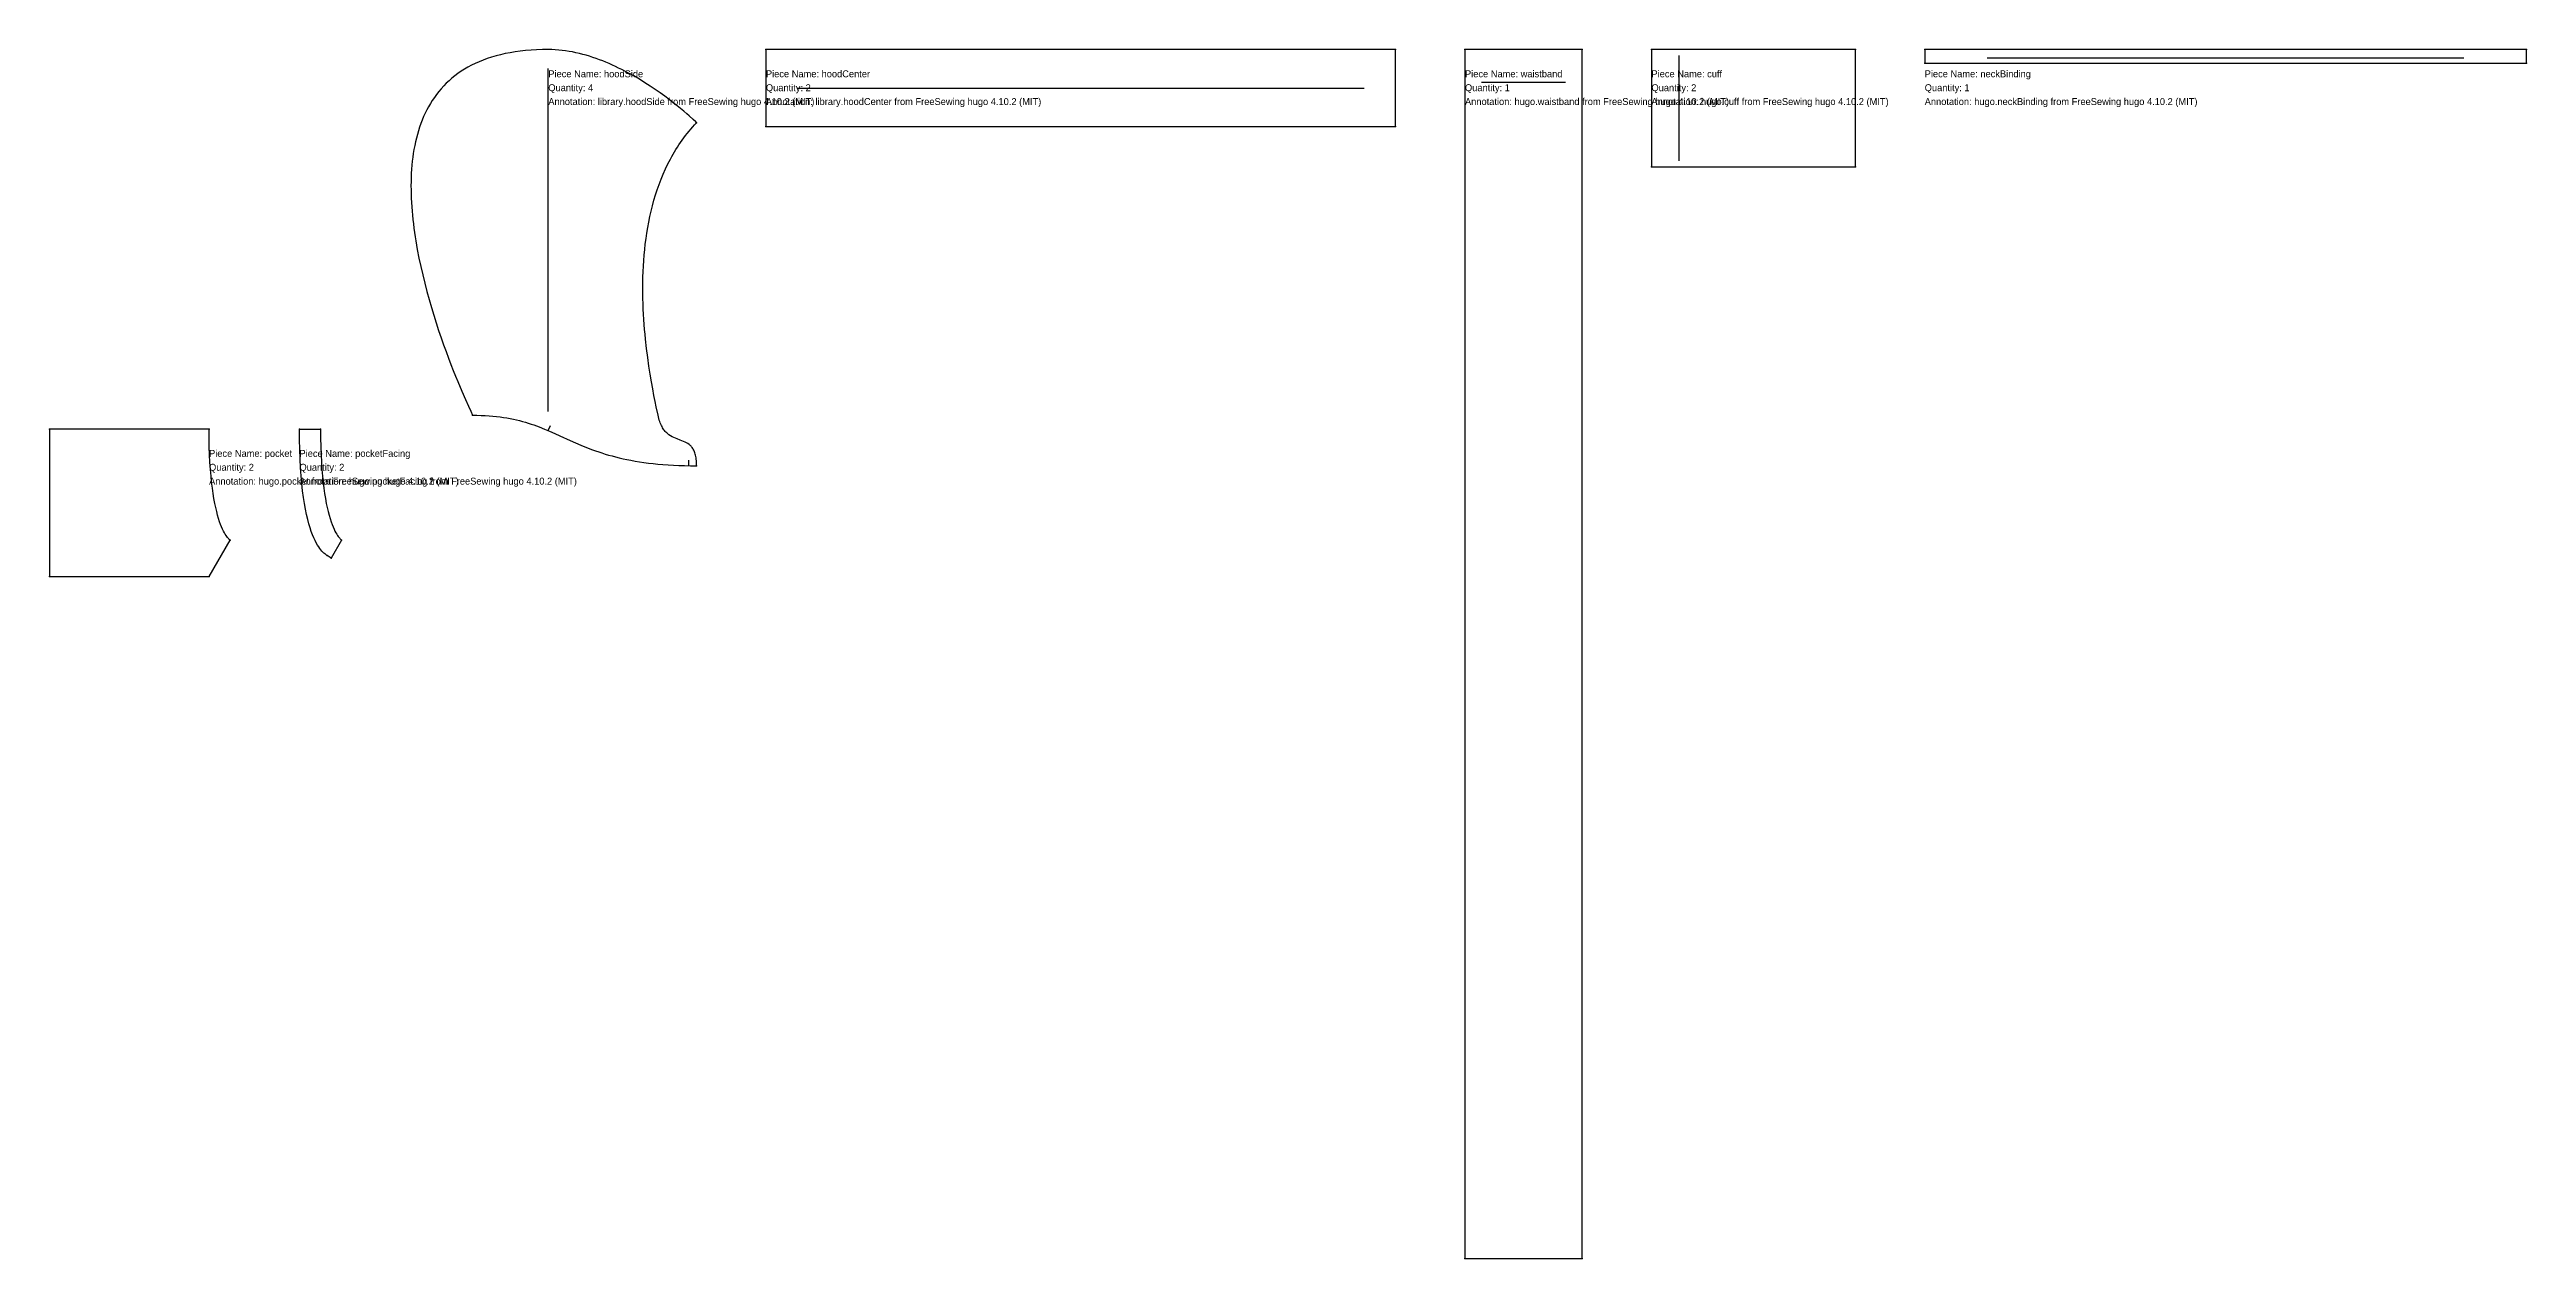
# Model space of a CAD drawing. Header units: millimetres. Extents: x 0 to 2717, y -871 to 157.
# Drawn here: x 932 to 2717, y -871 to 0 of the extents above; entities that cross this region are included whole.
import ezdxf

# ---------------------------------------------------------------- set-up
doc = ezdxf.new("R2010")
doc.units = ezdxf.units.MM

# ---------------------------------------------------------------- blocks, each defined once
blk = doc.blocks.new('pocket')
at = {"layer": '1'}
blk.add_lwpolyline([(114.982, -379.8), (130.162, -353.5075), (129.9915, -353.3917), (129.5097, -352.9918), (129.166, -352.6608), (128.7611, -352.2293), (128.3006, -351.6875), (127.7901, -351.0255), (127.2351, -350.2336), (126.6412, -349.3018), (126.014, -348.2204), (125.359, -346.9796), (124.6817, -345.5694), (123.9877, -343.9802), (123.2826, -342.202), (122.572, -340.225), (121.8614, -338.0394), (121.1563, -335.6354), (120.4623, -333.0031), (119.785, -330.1327), (119.13, -327.0144), (118.5028, -323.6384), (117.9089, -319.9948), (117.3539, -316.0738), (116.8434, -311.8656), (116.3829, -307.3603), (115.978, -302.5481), (115.6343, -297.4192), (115.3572, -291.9638), (115.1525, -286.172), (115.0255, -280.034), (114.982, -273.54), (0, -273.54), (0, -379.8)], close=True, dxfattribs=at)
at = {"layer": '2'}
for p in [(0, -273.54), (114.982, -273.54), (130.162, -353.5075), (0, -379.8), (114.982, -379.8)]:
    blk.add_point(p, dxfattribs=at)
at = {"layer": '6'}
blk.add_line((0, -273.54), (0, -379.8), dxfattribs=at)
at = {"layer": '7'}
blk.add_line((0, -273.54), (0, -379.8), dxfattribs=at)
at = {"layer": '1'}
for s, p in [('Quantity: 2', (114.982, -303.54)), ('Piece Name: pocket', (114.982, -293.54)), ('Annotation: hugo.pocket from FreeSewing hugo 4.10.2 (MIT)', (114.982, -313.54))]:
    blk.add_text(s, height=5, dxfattribs=at).set_placement(p)
blk = doc.blocks.new('pocketFacing')
at = {"layer": '1'}
blk.add_lwpolyline([(122.6023, -366.6013), (119.861, -364.6575), (119.358, -364.2931), (118.5152, -363.7134), (117.9824, -363.3096), (117.384, -362.8121), (116.7263, -362.2077), (116.0157, -361.4831), (115.2587, -360.625), (114.4618, -359.6202), (113.6312, -358.4554), (112.7735, -357.1174), (111.895, -355.5928), (111.0023, -353.8684), (110.1016, -351.931), (109.1994, -349.7672), (108.3022, -347.3639), (107.4163, -344.7076), (106.5483, -341.7853), (105.7044, -338.5835), (104.8911, -335.0891), (104.1149, -331.2887), (103.3821, -327.1692), (102.6992, -322.7171), (102.0726, -317.9194), (101.5087, -312.7626), (101.014, -307.2336), (100.5948, -301.319), (100.2576, -295.0056), (100.0088, -288.2802), (99.8548, -281.1294), (99.802, -273.54), (114.982, -273.54), (115.0255, -280.034), (115.1525, -286.172), (115.3572, -291.9638), (115.6343, -297.4192), (115.978, -302.5481), (116.3829, -307.3603), (116.8434, -311.8656), (117.3539, -316.0738), (117.9089, -319.9948), (118.5028, -323.6384), (119.13, -327.0144), (119.785, -330.1327), (120.4623, -333.0031), (121.1563, -335.6354), (121.8614, -338.0394), (122.572, -340.225), (123.2826, -342.202), (123.9877, -343.9802), (124.6817, -345.5694), (125.359, -346.9796), (126.014, -348.2204), (126.6412, -349.3018), (127.2351, -350.2336), (127.7901, -351.0255), (128.3006, -351.6875), (128.7611, -352.2293), (129.166, -352.6608), (129.5097, -352.9918), (129.9915, -353.3917), (130.162, -353.5075)], close=True, dxfattribs=at)
at = {"layer": '2'}
for p in [(99.802, -273.54), (114.982, -273.54), (130.162, -353.5075), (119.861, -364.6575), (122.6023, -366.6013)]:
    blk.add_point(p, dxfattribs=at)
at = {"layer": '1'}
for s, p in [('Quantity: 2', (99.802, -303.54)), ('Piece Name: pocketFacing', (99.802, -293.54)), ('Annotation: hugo.pocketFacing from FreeSewing hugo 4.10.2 (MIT)', (99.802, -313.54))]:
    blk.add_text(s, height=5, dxfattribs=at).set_placement(p)
blk = doc.blocks.new('hoodSide')
at = {"layer": '1'}
blk.add_lwpolyline([(189.1242, -299.9138), (189.1083, -298.647), (189.0609, -297.4459), (188.9831, -296.3082), (188.8757, -295.232), (188.7396, -294.2151), (188.5756, -293.2554), (188.3846, -292.3508), (188.1676, -291.4992), (187.9253, -290.6986), (187.6587, -289.9467), (187.3686, -289.2415), (187.0559, -288.581), (186.7215, -287.9629), (186.3662, -287.3852), (185.991, -286.8458), (185.5967, -286.3426), (185.1841, -285.8735), (184.7543, -285.4364), (184.3079, -285.0291), (183.846, -284.6497), (182.8789, -283.9656), (181.8599, -283.3674), (180.7961, -282.8383), (179.6945, -282.3614), (178.562, -281.9199), (177.4057, -281.497), (175.0498, -280.6396), (173.8641, -280.1715), (172.6827, -279.6547), (171.5124, -279.0723), (170.3604, -278.4076), (169.2336, -277.6437), (168.6819, -277.2193), (168.1391, -276.7638), (167.6061, -276.2751), (167.0838, -275.7511), (166.573, -275.1897), (166.0747, -274.5887), (165.5897, -273.9462), (165.1189, -273.2599), (164.6632, -272.5278), (164.2234, -271.7478), (163.8005, -270.9177), (163.3952, -270.0356), (163.0085, -269.0992), (162.6412, -268.1064), (162.2943, -267.0552), (161.9686, -265.9435), (161.6649, -264.7691), (161.3842, -263.53), (160.0842, -257.3882), (159.2961, -253.5686), (158.4425, -249.2864), (157.5434, -244.569), (156.6188, -239.4436), (155.6887, -233.9378), (154.7732, -228.0788), (153.8921, -221.8941), (153.0655, -215.4111), (152.3134, -208.657), (151.9715, -205.1869), (151.6557, -201.6594), (151.3686, -198.0777), (151.1125, -194.4455), (150.8901, -190.766), (150.7037, -187.0427), (150.556, -183.279), (150.4494, -179.4784), (150.3864, -175.6443), (150.3695, -171.78), (150.4012, -167.8891), (150.484, -163.9749), (150.6204, -160.0409), (150.8129, -156.0905), (151.064, -152.127), (151.3762, -148.154), (151.752, -144.1749), (152.1938, -140.193), (152.7043, -136.2118), (153.2859, -132.2347), (153.941, -128.2652), (154.6723, -124.3066), (155.4821, -120.3624), (156.3731, -116.4359), (157.3476, -112.5308), (158.4082, -108.6502), (159.5573, -104.7978), (160.7976, -100.9768), (162.1315, -97.1907), (163.5614, -93.443), (165.0899, -89.737), (166.7195, -86.0762), (168.4526, -82.464), (169.3588, -80.6772), (170.2918, -78.9039), (171.252, -77.1444), (172.2396, -75.3992), (173.255, -73.6687), (174.2985, -71.9533), (175.3704, -70.2535), (176.471, -68.5697), (177.6006, -66.9024), (178.7595, -65.2519), (179.948, -63.6187), (181.1666, -62.0032), (182.4153, -60.4058), (183.6947, -58.827), (185.005, -57.2672), (186.3464, -55.7268), (187.7194, -54.2063), (189.1242, -52.706), (188.5112, -52.1141), (186.7243, -50.4413), (183.8417, -47.842), (182.014, -46.2432), (179.9417, -44.4707), (177.6347, -42.5438), (175.1027, -40.4817), (172.3554, -38.3039), (169.4028, -36.0295), (166.2544, -33.6779), (162.9203, -31.2685), (159.41, -28.8204), (155.7334, -26.353), (151.9003, -23.8856), (147.9205, -21.4375), (143.8037, -19.0281), (141.697, -17.8438), (139.5597, -16.6765), (137.3931, -15.5285), (135.1984, -14.4021), (132.9767, -13.2999), (130.7294, -12.2243), (128.4576, -11.1776), (126.1626, -10.1622), (123.8456, -9.1807), (121.5078, -8.2353), (119.1504, -7.3285), (116.7747, -6.4628), (114.3819, -5.6405), (111.9732, -4.864), (109.5498, -4.1358), (107.1129, -3.4582), (104.6638, -2.8337), (102.2037, -2.2647), (99.7339, -1.7536), (97.2554, -1.3029), (94.7697, -0.9148), (92.2778, -0.5919), (89.781, -0.3366), (87.2806, -0.1512), (84.7777, -0.0382), (82.2736, 0), (78.0074, -0.048), (73.8551, -0.191), (69.8154, -0.4275), (65.887, -0.756), (62.0687, -1.1749), (58.3591, -1.6829), (54.7571, -2.2782), (51.2613, -2.9596), (47.8704, -3.7253), (44.5833, -4.5741), (41.3986, -5.5042), (38.3151, -6.5143), (35.3314, -7.6027), (32.4464, -8.7681), (29.6586, -10.0089), (26.967, -11.3236), (24.3702, -12.7106), (21.8669, -14.1685), (19.4558, -15.6958), (17.1357, -17.2909), (14.9054, -18.9524), (12.7635, -20.6788), (10.7087, -22.4684), (8.7399, -24.3199), (6.8557, -26.2317), (5.0548, -28.2023), (3.3361, -30.2302), (1.6981, -32.314), (0.1397, -34.4519), (-1.3404, -36.6427), (-2.7436, -38.8848), (-4.071, -41.1766), (-5.3239, -43.5166), (-6.5037, -45.9034), (-7.6115, -48.3355), (-8.6487, -50.8112), (-9.6165, -53.3292), (-10.5163, -55.8879), (-11.3492, -58.4858), (-12.1165, -61.1215), (-12.8195, -63.7933), (-13.4596, -66.4997), (-14.0378, -69.2394), (-14.5556, -72.0107), (-15.0142, -74.8122), (-15.4149, -77.6423), (-15.7589, -80.4996), (-16.0475, -83.3825), (-16.282, -86.2896), (-16.4637, -89.2192), (-16.5938, -92.17), (-16.6735, -95.1404), (-16.7043, -98.1288), (-16.6873, -101.1339), (-16.6237, -104.154), (-16.515, -107.1877), (-16.3623, -110.2335), (-16.167, -113.2898), (-15.9302, -116.3552), (-15.6533, -119.4281), (-15.3376, -122.5071), (-14.9842, -125.5905), (-14.5945, -128.677), (-14.1698, -131.765), (-13.7113, -134.853), (-13.2203, -137.9395), (-12.6981, -141.0229), (-12.1459, -144.1019), (-10.9567, -150.2402), (-9.6629, -156.3423), (-8.2746, -162.3961), (-6.8021, -168.3896), (-5.2555, -174.3108), (-3.645, -180.1475), (-1.9808, -185.8877), (-0.273, -191.5193), (1.4683, -197.0303), (3.2328, -202.4085), (5.0103, -207.6421), (6.7907, -212.7188), (8.5639, -217.6266), (10.3196, -222.3534), (12.0478, -226.8873), (13.7381, -231.216), (15.3805, -235.3277), (16.9647, -239.2101), (19.9181, -246.2391), (22.517, -252.2064), (24.68, -257.0157), (26.3258, -260.5704), (27.74, -263.53), (30.824, -263.5564), (33.8137, -263.6344), (36.713, -263.7623), (39.5255, -263.9386), (42.2548, -264.1615), (44.9048, -264.4294), (47.479, -264.7406), (49.9812, -265.0934), (52.4151, -265.4862), (54.7843, -265.9172), (57.0926, -266.385), (59.3436, -266.8877), (61.5411, -267.4237), (63.6887, -267.9914), (65.7901, -268.589), (67.8491, -269.215), (69.8692, -269.8676), (71.8543, -270.5452), (73.808, -271.2461), (75.734, -271.9686), (79.5176, -273.472), (83.2348, -275.0421), (86.915, -276.6654), (90.5879, -278.3287), (98.0296, -281.7219), (101.8576, -283.4252), (105.7964, -285.1151), (109.8756, -286.7784), (114.1247, -288.4018), (116.3223, -289.1943), (118.5733, -289.9718), (120.8817, -290.7327), (123.2509, -291.4752), (125.6848, -292.1978), (128.1871, -292.8987), (130.7614, -293.5763), (133.4114, -294.2289), (136.1408, -294.8548), (138.9534, -295.4525), (141.8527, -296.0201), (144.8426, -296.5562), (147.9266, -297.0589), (151.1085, -297.5266), (154.392, -297.9577), (157.7808, -298.3505), (161.2786, -298.7033), (164.889, -299.0145), (168.6158, -299.2823), (172.4626, -299.5052), (176.4331, -299.6815), (180.5311, -299.8095), (184.7603, -299.8875)], close=True, dxfattribs=at)
at = {"layer": '2'}
for p in [(189.1242, -52.706), (27.74, -263.53), (189.1242, -299.9138)]:
    blk.add_point(p, dxfattribs=at)
at = {"layer": '4'}
for p, q in [((82.2708, -274.6349), (83.8272, -270.9501)), ((183.4924, -299.8641), (183.5661, -295.8648))]:
    blk.add_line(p, q, dxfattribs=at)
at = {"layer": '7'}
blk.add_line((82.2736, -260.897), (82.2736, -13.7314), dxfattribs=at)
at = {"layer": '1'}
for s, p in [('Piece Name: hoodSide', (82.2736, -20)), ('Annotation: library.hoodSide from FreeSewing hugo 4.10.2 (MIT)', (82.2736, -40)), ('Quantity: 4', (82.2736, -30))]:
    blk.add_text(s, height=5, dxfattribs=at).set_placement(p)
blk = doc.blocks.new('hoodCenter')
at = {"layer": '1'}
blk.add_lwpolyline([(0, 0), (0, -55.48), (453.8694, -55.48), (453.8694, 0)], close=True, dxfattribs=at)
at = {"layer": '2'}
for p in [(0, 0), (453.8694, 0), (0, -55.48), (453.8694, -55.48)]:
    blk.add_point(p, dxfattribs=at)
at = {"layer": '7'}
blk.add_line((22.6935, -27.74), (431.176, -27.74), dxfattribs=at)
at = {"layer": '1'}
for s, p in [('Piece Name: hoodCenter', (0, -20)), ('Annotation: library.hoodCenter from FreeSewing hugo 4.10.2 (MIT)', (0, -40)), ('Quantity: 2', (0, -30))]:
    blk.add_text(s, height=5, dxfattribs=at).set_placement(p)
blk = doc.blocks.new('waistband')
at = {"layer": '1'}
blk.add_lwpolyline([(0, 0), (0, -871.1766), (84.4, -871.1766), (84.4, 0)], close=True, dxfattribs=at)
at = {"layer": '2'}
for p in [(0, 0), (84.4, 0), (0, -871.1766), (84.4, -871.1766)]:
    blk.add_point(p, dxfattribs=at)
at = {"layer": '7'}
blk.add_line((11.9155, -23.4923), (72.4845, -23.4923), dxfattribs=at)
at = {"layer": '1'}
for s, p in [('Piece Name: waistband', (0, -20)), ('Annotation: hugo.waistband from FreeSewing hugo 4.10.2 (MIT)', (0, -40)), ('Quantity: 1', (0, -30))]:
    blk.add_text(s, height=5, dxfattribs=at).set_placement(p)
blk = doc.blocks.new('cuff')
at = {"layer": '1'}
blk.add_lwpolyline([(0, 0), (0, -84.4), (146.946, -84.4), (146.946, 0)], close=True, dxfattribs=at)
at = {"layer": '2'}
for p in [(0, 0), (146.946, 0), (0, -84.4), (146.946, -84.4)]:
    blk.add_point(p, dxfattribs=at)
at = {"layer": '7'}
blk.add_line((20, -80.18), (20, -4.22), dxfattribs=at)
at = {"layer": '1'}
for s, p in [('Piece Name: cuff', (0, -20)), ('Annotation: hugo.cuff from FreeSewing hugo 4.10.2 (MIT)', (0, -40)), ('Quantity: 2', (0, -30))]:
    blk.add_text(s, height=5, dxfattribs=at).set_placement(p)
blk = doc.blocks.new('neckBinding')
at = {"layer": '1'}
blk.add_lwpolyline([(0, 0), (0, -9.8129), (433.7284, -9.8129), (433.7284, 0)], close=True, dxfattribs=at)
at = {"layer": '2'}
for p in [(0, 0), (433.7284, 0), (0, -9.8129), (433.7284, -9.8129)]:
    blk.add_point(p, dxfattribs=at)
at = {"layer": '7'}
blk.add_line((45.1078, -5.8877), (388.6207, -5.8877), dxfattribs=at)
at = {"layer": '1'}
for s, p in [('Piece Name: neckBinding', (0, -20)), ('Annotation: hugo.neckBinding from FreeSewing hugo 4.10.2 (MIT)', (0, -40)), ('Quantity: 1', (0, -30))]:
    blk.add_text(s, height=5, dxfattribs=at).set_placement(p)

msp = doc.modelspace()

# ---------------------------------------------------------------- block references
at = {"layer": '1'}
for name, p in [('hoodSide', (1209.3841, 0)), ('hoodCenter', (1448.5084, 0)), ('waistband', (1952.3778, 0)), ('cuff', (2086.7778, 0)), ('neckBinding', (2283.7238, 0)), ('pocket', (932.1579, 0)), ('pocketFacing', (1012.5179, 0))]:
    msp.add_blockref(name, p, dxfattribs=at)

doc.saveas('drawing.dxf')
